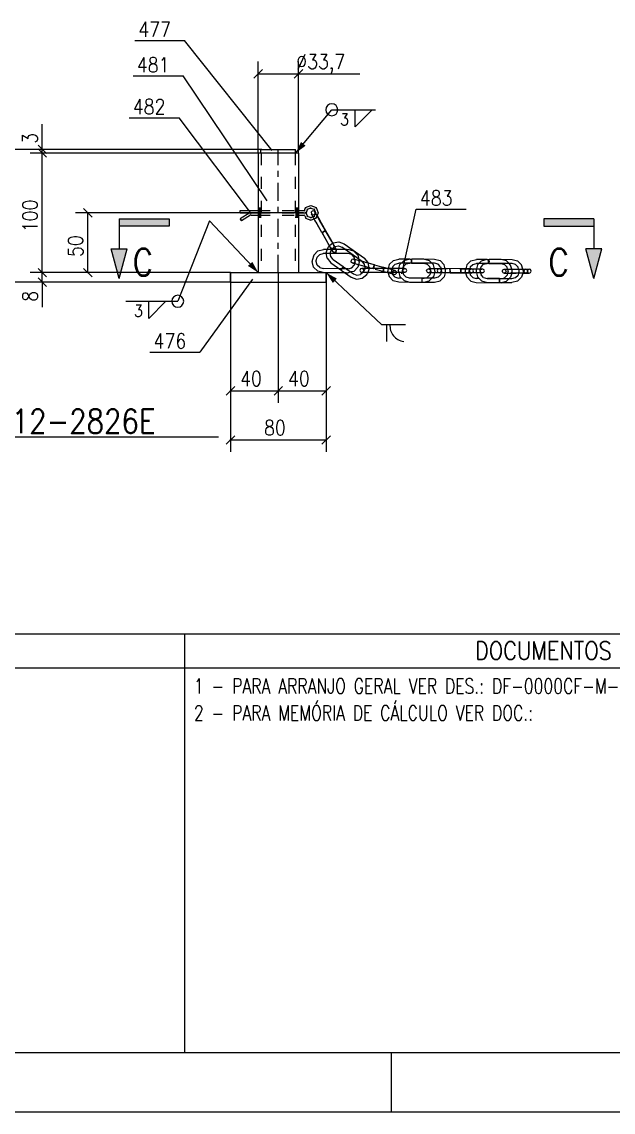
# Model space of a CAD drawing. Header units: millimetres. Extents: x 2 to 846, y 5 to 599.
# Drawn here: x 283.7 to 382.6, y 5 to 187.3 of the extents above; entities that cross this region are included whole.
import ezdxf

# ---------------------------------------------------------------- set-up
doc = ezdxf.new("R2010")
doc.units = ezdxf.units.MM
for name, pattern in [('XKITLINE00', [0]), ('XKITLINE02', [4, 2, -2]), ('XKITLINE03', [6, 3, -1, 1, -1])]:
    doc.linetypes.add(name, pattern=pattern)
for name, color, linetype, lineweight in [('Corte', 7, 'Continuous', 0), ('Cota', 4, 'Continuous', 0), ('Marca da peça', 2, 'Continuous', 0), ('Outro tipo de objeto', 7, 'Continuous', 0), ('Parafuso', 3, 'Continuous', 0), ('Peça', 2, 'Continuous', 0), ('Solda', 1, 'Continuous', 0), ('Texto', 7, 'Continuous', 0)]:
    doc.layers.add(name, color=color, linetype=linetype, lineweight=lineweight)
doc.styles.add('ROMANS', font='ROMANS__.TTF')
doc.styles.add('SIMPLEX', font='SIMPLEX_.TTF')

# ---------------------------------------------------------------- blocks, each defined once
blk = doc.blocks.new('*A30')
at = {"layer": 'Peça', "color": 4, "linetype": 'XKITLINE00', "lineweight": 0}
for p, q in [((323.71, 165.38), (323.71, 165.98)), ((323.71, 165.98), (323.86, 165.98)), ((323.86, 165.98), (329.51, 165.98)), ((326.61, 165.38), (326.61, 165.98)), ((329.51, 165.38), (329.51, 165.98))]:
    blk.add_line(p, q, dxfattribs=at)
at = {"layer": 'Peça', "color": 7, "linetype": 'XKITLINE02', "lineweight": 0}
for p, q in [((323.86, 165.98), (323.71, 165.98)), ((326.61, 165.38), (326.61, 165.98)), ((329.51, 165.38), (323.71, 165.38))]:
    blk.add_line(p, q, dxfattribs=at)
blk = doc.blocks.new('*A31')
at = {"layer": 'Peça', "color": 4, "linetype": 'XKITLINE00', "lineweight": 0}
for p, q in [((323.24, 165.38), (323.24, 155.78)), ((329.98, 165.38), (323.24, 165.38)), ((329.98, 165.38), (329.98, 155.78)), ((323.24, 154.98), (323.24, 145.38)), ((329.98, 154.98), (329.98, 145.38))]:
    blk.add_line(p, q, dxfattribs=at)
at = {"layer": 'Peça', "color": 7, "linetype": 'XKITLINE02', "lineweight": 0}
for p, q in [((323.76, 165.38), (323.76, 145.38)), ((329.46, 165.38), (329.46, 145.38)), ((323.24, 155.78), (323.24, 154.98)), ((329.98, 155.78), (329.98, 154.98)), ((323.24, 145.38), (329.98, 145.38))]:
    blk.add_line(p, q, dxfattribs=at)
at = {"layer": 'Peça', "color": 7, "linetype": 'XKITLINE03', "lineweight": 0}
blk.add_line((326.61, 145.38), (326.61, 165.38), dxfattribs=at)
blk = doc.blocks.new('*A32')
at = {"layer": 'Parafuso'}
for points in [[(323.24, 156.18), (323.76, 156.18), (323.76, 154.58), (323.24, 154.58)], [(329.46, 156.18), (329.98, 156.18), (329.98, 154.58), (329.46, 154.58)]]:
    blk.add_hatch(color=7, dxfattribs=at).paths.add_polyline_path(points, flags=17)
at = {"layer": 'Parafuso', "color": 7, "linetype": 'XKITLINE00', "lineweight": 0}
for p, q in [((330.85, 155.38), (322.37, 155.38)), ((323.76, 156.18), (323.24, 156.18)), ((329.98, 156.18), (329.46, 156.18)), ((323.76, 154.58), (323.24, 154.58)), ((329.98, 154.58), (329.46, 154.58))]:
    blk.add_line(p, q, dxfattribs=at)
blk = doc.blocks.new('*A33')
at = {"layer": 'Peça', "color": 4, "linetype": 'XKITLINE00', "lineweight": 0}
for p, q in [((318.61, 145.38), (318.61, 145.38)), ((318.61, 145.38), (334.61, 145.38)), ((318.61, 143.78), (318.61, 145.38)), ((334.61, 145.38), (334.61, 145.38)), ((334.61, 143.78), (334.61, 145.38)), ((318.61, 143.78), (318.61, 143.78)), ((318.61, 143.78), (334.61, 143.78)), ((334.61, 143.78), (334.61, 143.78))]:
    blk.add_line(p, q, dxfattribs=at)
at = {"layer": 'Peça', "color": 7, "linetype": 'XKITLINE02', "lineweight": 0}
for p, q in [((318.61, 145.38), (318.61, 143.78)), ((334.61, 145.38), (334.61, 145.38)), ((334.61, 145.38), (334.61, 143.78)), ((334.61, 143.78), (334.61, 143.78))]:
    blk.add_line(p, q, dxfattribs=at)
blk = doc.blocks.new('*A34')
at = {"layer": 'Peça', "color": 4, "linetype": 'XKITLINE00', "lineweight": 0}
for p, q in [((320.25, 155.78), (323.24, 155.78)), ((320.25, 155.48), (320.25, 155.78)), ((320.25, 155.38), (320.25, 155.48)), ((321.85, 155.38), (320.25, 154.38)), ((320.25, 155.38), (323.24, 155.38)), ((321.97, 154.98), (320.47, 154.05)), ((323.24, 155.38), (321.85, 155.38)), ((321.88, 155.28), (321.85, 155.38)), ((321.97, 154.98), (321.94, 155.08)), ((322.07, 154.98), (321.97, 154.98)), ((322.07, 154.98), (323.24, 154.98)), ((329.98, 155.78), (330.89, 155.78)), ((329.98, 155.38), (331.25, 155.38)), ((329.98, 154.98), (330.99, 154.98)), ((330.89, 155.78), (330.99, 155.78)), ((330.99, 155.78), (331.18, 156.26)), ((331.05, 155.68), (330.99, 155.78)), ((330.99, 154.98), (331.05, 155.08)), ((331.03, 154.89), (330.99, 154.98)), ((331.18, 156.26), (332.05, 156.62)), ((331.26, 156.18), (331.18, 156.26)), ((331.25, 155.38), (331.19, 155.48)), ((331.19, 155.28), (331.25, 155.38)), ((331.39, 155.72), (331.25, 155.38)), ((331.49, 154.82), (331.25, 155.38)), ((331.45, 155.86), (331.39, 155.72)), ((331.41, 156.03), (331.49, 155.95)), ((331.45, 155.86), (331.49, 155.95)), ((331.96, 156.15), (331.49, 155.95)), ((331.96, 156.15), (332.05, 156.18)), ((332.05, 156.62), (332.93, 156.26)), ((332.05, 156.51), (332.05, 156.62)), ((332.05, 156.18), (332.05, 156.29)), ((332.05, 156.18), (332.53, 155.99)), ((332.53, 155.99), (332.62, 155.95)), ((332.62, 155.95), (332.7, 156.03)), ((332.62, 155.95), (332.82, 155.48)), ((332.82, 155.48), (332.85, 155.38)), ((332.85, 155.38), (332.84, 155.36)), ((332.85, 156.18), (332.93, 156.26)), ((332.85, 155.38), (332.96, 155.38)), ((332.93, 156.26), (333.29, 155.38)), ((333.29, 155.38), (333.09, 154.92)), ((333.18, 155.38), (333.29, 155.38)), ((320.31, 154.3), (320.25, 154.38)), ((320.41, 154.13), (320.31, 154.3)), ((320.47, 154.05), (320.41, 154.13)), ((331.03, 154.89), (331.08, 154.76)), ((331.08, 154.76), (331.18, 154.51)), ((331.18, 154.51), (331.26, 154.59)), ((331.18, 154.51), (332.05, 154.15)), ((331.41, 154.74), (331.49, 154.82)), ((331.58, 154.78), (331.49, 154.82)), ((331.58, 154.78), (332.05, 154.58)), ((332.15, 154.62), (332.05, 154.58)), ((332.05, 154.48), (332.05, 154.58)), ((332.05, 154.15), (332.61, 154.38)), ((332.05, 154.26), (332.05, 154.15)), ((332.42, 154.73), (332.15, 154.62))]:
    blk.add_line(p, q, dxfattribs=at)
at = {"layer": 'Peça', "color": 7, "linetype": 'XKITLINE02', "lineweight": 0}
for p, q in [((320.25, 155.68), (320.25, 155.78)), ((321.85, 155.38), (321.88, 155.28)), ((321.97, 154.98), (321.94, 155.08)), ((323.24, 155.78), (329.98, 155.78)), ((323.24, 155.38), (329.98, 155.38)), ((323.24, 155.38), (329.98, 155.38)), ((323.24, 154.98), (329.98, 154.98)), ((330.99, 155.78), (331.05, 155.68)), ((330.99, 154.98), (331.05, 155.08)), ((331.18, 156.26), (331.26, 156.18)), ((331.19, 155.48), (331.25, 155.38)), ((331.25, 155.38), (331.19, 155.28)), ((331.49, 155.95), (331.41, 156.03)), ((332.05, 156.62), (332.05, 156.51)), ((332.05, 156.18), (332.05, 156.29)), ((332.62, 155.95), (332.7, 156.03)), ((332.84, 155.36), (332.66, 154.91)), ((332.93, 156.26), (332.85, 156.18)), ((332.85, 155.38), (332.96, 155.38)), ((333.29, 155.38), (333.18, 155.38)), ((320.25, 154.38), (320.31, 154.3)), ((320.31, 154.3), (320.41, 154.13)), ((320.41, 154.13), (320.47, 154.05)), ((331.18, 154.51), (331.26, 154.59)), ((331.49, 154.82), (331.41, 154.74)), ((332.05, 154.58), (332.05, 154.48)), ((332.05, 154.15), (332.05, 154.26)), ((332.51, 154.77), (332.42, 154.73)), ((332.51, 154.77), (332.53, 154.78)), ((332.53, 154.78), (332.62, 154.82)), ((332.68, 154.41), (332.61, 154.38)), ((332.66, 154.91), (332.62, 154.82)), ((332.62, 154.82), (332.7, 154.74)), ((332.7, 154.74), (332.62, 154.82)), ((332.68, 154.41), (332.93, 154.51)), ((332.93, 154.51), (332.85, 154.59)), ((332.85, 154.59), (332.93, 154.51)), ((332.93, 154.51), (333.09, 154.92))]:
    blk.add_line(p, q, dxfattribs=at)
blk = doc.blocks.new('*A35')
at = {"layer": 'Peça', "color": 4, "linetype": 'XKITLINE00', "lineweight": 0}
for p, q in [((332.27, 155.67), (332.11, 155.47)), ((332.11, 155.47), (332.15, 155.21)), ((332.25, 155.03), (332.15, 155.21)), ((332.52, 154.55), (332.25, 155.03)), ((332.53, 155.7), (332.27, 155.67)), ((332.74, 155.54), (332.53, 155.7)), ((332.84, 155.37), (332.74, 155.54)), ((333.11, 154.88), (332.84, 155.37)), ((332.9, 153.89), (332.52, 154.55)), ((333.91, 152.09), (332.9, 153.89)), ((333.11, 154.88), (333.49, 154.22)), ((333.49, 154.22), (334.5, 152.43)), ((334.42, 152.38), (333.91, 152.09)), ((333.91, 152.09), (333.93, 152.06)), ((333.93, 152.06), (334.02, 152.11)), ((334.95, 150.27), (333.93, 152.06)), ((334.02, 152.11), (334.52, 152.39)), ((334.5, 152.43), (334.42, 152.38)), ((334.5, 152.43), (334.52, 152.39)), ((335.54, 150.6), (334.52, 152.39)), ((334.62, 148.72), (334.95, 149.63)), ((335.32, 149.61), (334.95, 150.27)), ((334.95, 149.63), (335.05, 149.76)), ((335.05, 149.76), (335.17, 149.87)), ((335.6, 149.12), (335.32, 149.61)), ((335.91, 149.94), (335.54, 150.6)), ((335.79, 150.37), (335.71, 150.31)), ((335.79, 150.37), (336.74, 150.54)), ((336.19, 149.46), (335.91, 149.94)), ((336.07, 149.76), (336.03, 149.73)), ((336.07, 149.76), (336.67, 149.86)), ((336.67, 149.86), (337.25, 149.65)), ((336.74, 150.54), (337.64, 150.21)), ((340.64, 147.25), (337.25, 149.65)), ((337.64, 150.21), (341.04, 147.81)), ((332.53, 148.33), (332.28, 147.4)), ((332.53, 148.33), (333.22, 149.01)), ((332.96, 147.4), (333.12, 147.99)), ((333.12, 147.99), (333.55, 148.42)), ((333.22, 149.01), (334.15, 149.26)), ((333.55, 148.42), (334.14, 148.58)), ((334.65, 148.57), (334.14, 148.58)), ((334.82, 149.25), (334.15, 149.26)), ((334.78, 147.78), (334.62, 148.72)), ((334.78, 147.78), (335.4, 147.04)), ((335.3, 148.66), (335.51, 149.24)), ((335.4, 148.06), (335.3, 148.66)), ((336.2, 148.57), (335.31, 148.57)), ((335.79, 147.59), (335.4, 148.06)), ((335.51, 149.24), (335.52, 149.25)), ((335.52, 149.25), (335.52, 149.25)), ((335.6, 149.12), (335.7, 148.95)), ((335.7, 148.95), (335.9, 148.79)), ((335.9, 148.79), (336.16, 148.82)), ((336.16, 148.82), (336.32, 149.02)), ((336.29, 149.28), (336.19, 149.46)), ((336.2, 148.57), (336.21, 148.88)), ((336.24, 148.57), (336.25, 148.67)), ((338.3, 148.56), (336.24, 148.57)), ((336.25, 148.93), (336.25, 148.67)), ((336.32, 149.02), (336.29, 149.28)), ((337.83, 149.24), (336.29, 149.25)), ((338.89, 148.4), (338.3, 148.56)), ((339.32, 147.96), (338.89, 148.4)), ((339.43, 147.56), (339.32, 147.96)), ((341.65, 147.07), (341.04, 147.81)), ((332.28, 147.4), (332.28, 147.24)), ((332.52, 146.31), (332.28, 147.24)), ((333.2, 145.63), (332.52, 146.31)), ((332.96, 147.24), (332.96, 147.4)), ((333.12, 146.65), (332.96, 147.24)), ((333.55, 146.22), (333.12, 146.65)), ((333.55, 146.22), (334.13, 146.06)), ((336.8, 146.04), (334.13, 146.06)), ((335.4, 147.04), (337.08, 145.85)), ((335.79, 147.59), (337.47, 146.4)), ((337.42, 146.32), (337.08, 145.85)), ((337.12, 145.82), (337.17, 145.91)), ((337.17, 145.91), (337.51, 146.38)), ((337.27, 146.04), (337.22, 146.04)), ((337.47, 146.4), (337.42, 146.32)), ((337.51, 146.38), (339.19, 145.19)), ((338.29, 146.04), (337.99, 146.04)), ((338.29, 146.04), (338.89, 146.19)), ((338.93, 147.59), (338.77, 147.38)), ((338.8, 147.13), (338.77, 147.38)), ((339.01, 146.97), (338.8, 147.13)), ((338.89, 146.19), (339.32, 146.62)), ((339.19, 147.62), (338.93, 147.59)), ((341.1, 146.4), (339.01, 146.97)), ((340.67, 147.22), (339.19, 147.62)), ((339.22, 145.6), (339.91, 146.28)), ((339.38, 146.87), (339.32, 146.62)), ((340.02, 146.69), (339.91, 146.28)), ((340.09, 147.64), (340.16, 147.37)), ((340.16, 147.36), (340.16, 147.37)), ((340.33, 146), (340.23, 145.76)), ((340.57, 146.1), (340.33, 146)), ((344.15, 146.08), (340.57, 146.1)), ((341.03, 146.78), (340.64, 147.25)), ((341.14, 146.18), (341.03, 146.78)), ((341.14, 146.18), (341.11, 146.1)), ((341.82, 146.12), (341.65, 147.07)), ((342.64, 146.68), (341.67, 146.95)), ((342.22, 146.09), (341.8, 146.21)), ((341.82, 146.12), (341.81, 146.09)), ((342.62, 146.59), (342.48, 146.09)), ((342.53, 146.11), (342.52, 146.09)), ((342.68, 146.67), (342.53, 146.11)), ((342.64, 146.68), (342.62, 146.59)), ((342.68, 146.67), (342.64, 146.68)), ((342.68, 146.67), (344.67, 146.13)), ((347.77, 146.07), (344.15, 146.08)), ((344.15, 146.08), (344.15, 145.98)), ((344.15, 145.98), (344.15, 145.4)), ((344.19, 145.5), (344.19, 146.08)), ((344.85, 146.08), (344.67, 146.13)), ((345.16, 146.73), (344.99, 146.08)), ((345.16, 146.73), (345.85, 147.41)), ((345.75, 146.39), (345.67, 146.08)), ((345.75, 146.39), (346.18, 146.82)), ((345.85, 147.41), (346.78, 147.65)), ((346.18, 146.82), (346.78, 146.97)), ((348.51, 147.65), (346.78, 147.65)), ((347.19, 146.97), (346.78, 146.97)), ((346.78, 146.07), (346.96, 146.74)), ((346.96, 146.74), (347.65, 147.42)), ((347.55, 146.4), (347.46, 146.07)), ((347.55, 146.4), (347.98, 146.83)), ((347.65, 147.42), (348.58, 147.67)), ((348.01, 145.97), (347.77, 146.07)), ((347.98, 146.83), (348.58, 146.99)), ((348.11, 145.73), (348.01, 145.97)), ((348.84, 146.97), (348.5, 146.97)), ((348.58, 147.67), (352.74, 147.65)), ((352.74, 146.97), (348.58, 146.99)), ((348.84, 146.97), (348.84, 146.99)), ((348.88, 146.97), (348.88, 146.99)), ((348.88, 146.97), (350.94, 146.96)), ((350.94, 146.96), (351.52, 146.8)), ((351.39, 145.7), (351.49, 145.94)), ((351.49, 145.94), (351.73, 146.03)), ((351.95, 146.36), (351.52, 146.8)), ((353.48, 146.03), (351.73, 146.03)), ((352.04, 146.03), (351.95, 146.36)), ((352.54, 146.7), (352.28, 146.97)), ((352.72, 146.03), (352.54, 146.7)), ((352.74, 147.65), (353.67, 147.4)), ((353.32, 146.81), (352.74, 146.97)), ((353.29, 145.95), (353.19, 145.71)), ((353.53, 146.05), (353.29, 145.95)), ((353.75, 146.38), (353.32, 146.81)), ((357.11, 146.03), (353.53, 146.05)), ((354.34, 146.71), (353.67, 147.4)), ((353.75, 146.38), (353.84, 146.04)), ((354.52, 146.04), (354.34, 146.71)), ((357.11, 146.03), (360.73, 146.02)), ((357.11, 146.03), (357.11, 145.93)), ((357.11, 145.93), (357.11, 145.35)), ((357.15, 145.45), (357.15, 146.03)), ((358.12, 146.68), (357.95, 146.03)), ((358.12, 146.68), (358.8, 147.36)), ((358.71, 146.34), (358.62, 146.03)), ((358.71, 146.34), (359.14, 146.77)), ((358.8, 147.36), (359.73, 147.6)), ((359.14, 146.77), (359.73, 146.92)), ((361.46, 147.59), (359.73, 147.6)), ((360.15, 146.92), (359.73, 146.92)), ((359.92, 146.69), (359.74, 146.02)), ((359.92, 146.69), (360.61, 147.37)), ((360.42, 146.02), (360.51, 146.35)), ((360.51, 146.35), (360.94, 146.78)), ((360.61, 147.37), (361.54, 147.61)), ((360.73, 146.02), (360.97, 145.92)), ((360.94, 146.78), (361.54, 146.93)), ((361.07, 145.68), (360.97, 145.92)), ((361.78, 146.91), (361.46, 146.91)), ((361.54, 147.61), (365.7, 147.6)), ((365.7, 146.92), (361.54, 146.93)), ((361.78, 146.91), (361.77, 146.93)), ((361.78, 146.91), (361.78, 146.93)), ((361.82, 146.91), (361.81, 146.93)), ((361.82, 146.91), (363.86, 146.9)), ((363.86, 146.9), (364.45, 146.74)), ((364.06, 145.63), (364.16, 145.87)), ((364.16, 145.87), (364.39, 145.97)), ((364.39, 145.97), (365.46, 145.99)), ((364.88, 146.31), (364.45, 146.74)), ((364.96, 145.98), (364.88, 146.31)), ((365.46, 146.65), (365.2, 146.92)), ((365.64, 145.99), (365.46, 146.65)), ((365.46, 145.99), (365.86, 145.99)), ((365.7, 147.6), (366.63, 147.34)), ((366.28, 146.76), (365.7, 146.92)), ((365.86, 145.99), (366.54, 145.99)), ((366.71, 146.32), (366.28, 146.76)), ((366.54, 145.99), (367.33, 145.99)), ((367.3, 146.66), (366.63, 147.34)), ((366.8, 145.99), (366.71, 146.32)), ((367.48, 145.99), (367.3, 146.66)), ((367.33, 145.99), (367.48, 145.99)), ((367.48, 145.99), (368.16, 145.99)), ((368.16, 145.99), (368.55, 145.99)), ((368.79, 145.89), (368.55, 145.99)), ((368.88, 145.65), (368.79, 145.89)), ((334.11, 145.38), (333.2, 145.63)), ((337.77, 145.36), (334.61, 145.37)), ((337.12, 145.82), (338.8, 144.64)), ((339.22, 145.6), (338.77, 145.49)), ((338.8, 144.64), (339.7, 144.3)), ((339.19, 145.19), (339.76, 144.98)), ((339.7, 144.3), (340.65, 144.47)), ((339.76, 144.98), (340.37, 145.08)), ((340.23, 145.76), (340.33, 145.52)), ((340.33, 145.52), (340.57, 145.42)), ((340.77, 145.42), (340.37, 145.08)), ((344.19, 145.4), (340.57, 145.42)), ((340.65, 144.47), (341.39, 145.08)), ((341.39, 145.08), (341.48, 145.21)), ((341.56, 145.41), (341.48, 145.21)), ((344.19, 145.4), (344.19, 145.5)), ((347.77, 145.39), (344.19, 145.4)), ((345.96, 145.08), (344.76, 145.4)), ((344.99, 145.34), (345.16, 144.71)), ((345.83, 144.03), (345.16, 144.71)), ((345.75, 145.05), (345.72, 145.14)), ((346.18, 144.61), (345.75, 145.05)), ((345.96, 145.08), (346.22, 145.11)), ((346.18, 144.61), (346.76, 144.45)), ((346.22, 145.11), (346.37, 145.31)), ((346.37, 145.31), (346.36, 145.4)), ((347.22, 144.45), (346.76, 144.45)), ((346.78, 145.39), (346.96, 144.72)), ((347.63, 144.04), (346.96, 144.72)), ((347.46, 145.39), (347.55, 145.06)), ((347.98, 144.63), (347.55, 145.06)), ((347.63, 144.04), (348.56, 143.79)), ((348.01, 145.49), (347.77, 145.39)), ((348.56, 144.47), (347.98, 144.63)), ((348.01, 145.49), (348.11, 145.73)), ((350.62, 144.46), (348.56, 144.47)), ((350.62, 144.46), (350.62, 144.36)), ((350.66, 144.44), (350.62, 144.44)), ((350.62, 144.36), (350.62, 143.78)), ((352.72, 144.45), (350.66, 144.46)), ((350.66, 143.88), (350.66, 144.46)), ((351, 144.46), (351.52, 144.59)), ((351.39, 145.7), (351.49, 145.45)), ((351.49, 145.45), (351.73, 145.35)), ((351.52, 144.59), (351.95, 145.02)), ((353.83, 145.35), (351.73, 145.35)), ((352.04, 145.35), (351.95, 145.02)), ((352.54, 144.68), (352.31, 144.45)), ((352.72, 145.35), (352.54, 144.68)), ((353.32, 144.61), (352.72, 144.45)), ((353.19, 145.71), (353.29, 145.47)), ((353.29, 145.47), (353.53, 145.37)), ((353.32, 144.61), (353.75, 145.04)), ((357.15, 145.35), (353.53, 145.37)), ((353.65, 144.01), (354.34, 144.69)), ((353.84, 145.36), (353.75, 145.04)), ((354.52, 145.36), (354.34, 144.69)), ((355.35, 145.34), (354.51, 145.34)), ((355.31, 145.36), (355.31, 145.34)), ((355.35, 145.34), (355.35, 145.36)), ((355.35, 145.34), (358.93, 145.32)), ((357.15, 145.35), (357.15, 145.45)), ((360.73, 145.34), (357.15, 145.35)), ((357.94, 145.33), (358.12, 144.66)), ((358.79, 143.97), (358.12, 144.66)), ((358.62, 145.33), (358.7, 145)), ((359.13, 144.56), (358.7, 145)), ((358.93, 145.32), (358.98, 145.34)), ((359.13, 144.56), (359.72, 144.4)), ((360.18, 144.4), (359.72, 144.4)), ((359.74, 145.34), (359.92, 144.67)), ((360.59, 143.99), (359.92, 144.67)), ((360.42, 145.34), (360.51, 145.01)), ((360.94, 144.57), (360.51, 145.01)), ((360.73, 145.34), (360.97, 145.44)), ((360.94, 144.57), (361.52, 144.41)), ((360.97, 145.44), (361.07, 145.68)), ((361.52, 144.41), (363.58, 144.41)), ((363.58, 144.41), (363.58, 144.31)), ((363.62, 144.39), (363.58, 144.39)), ((363.58, 144.31), (363.58, 143.73)), ((363.62, 144.41), (365.68, 144.4)), ((363.62, 143.82), (363.62, 144.41)), ((363.93, 144.4), (364.44, 144.54)), ((364.16, 145.39), (364.39, 145.29)), ((364.39, 145.29), (365.46, 145.31)), ((364.39, 145.29), (364.78, 145.29)), ((364.44, 144.54), (364.87, 144.97)), ((364.78, 145.29), (364.96, 145.28)), ((364.96, 145.3), (364.87, 144.97)), ((365.46, 144.63), (365.23, 144.4)), ((365.86, 145.31), (365.46, 145.31)), ((365.64, 145.31), (365.46, 144.63)), ((365.63, 145.28), (366.4, 145.29)), ((365.68, 144.4), (366.28, 144.55)), ((366.54, 145.31), (365.86, 145.31)), ((366.28, 144.55), (366.71, 144.98)), ((366.79, 145.29), (366.4, 145.29)), ((367.33, 145.31), (366.54, 145.31)), ((367.3, 144.64), (366.61, 143.96)), ((366.8, 145.31), (366.71, 144.98)), ((367.48, 145.31), (367.3, 144.64)), ((367.48, 145.31), (367.33, 145.31)), ((367.48, 145.29), (367.47, 145.29)), ((368.16, 145.31), (367.48, 145.31)), ((367.48, 145.29), (368.01, 145.3)), ((368.01, 145.3), (367.98, 145.31)), ((368.02, 145.3), (367.99, 145.31)), ((368.01, 145.3), (368.02, 145.3)), ((368.02, 145.3), (368.56, 145.31)), ((368.16, 145.31), (368.56, 145.31)), ((368.56, 145.31), (368.79, 145.41)), ((346.76, 143.77), (345.83, 144.03)), ((350.92, 143.76), (346.76, 143.77)), ((348.56, 143.79), (350.62, 143.78)), ((350.66, 143.78), (350.66, 143.88)), ((350.66, 143.78), (352.72, 143.77)), ((350.92, 143.76), (350.99, 143.78)), ((352.72, 143.77), (353.65, 144.01)), ((358.79, 143.97), (359.71, 143.72)), ((359.71, 143.72), (363.85, 143.7)), ((360.59, 143.99), (361.52, 143.73)), ((361.52, 143.73), (363.58, 143.73)), ((363.62, 143.73), (363.62, 143.82)), ((363.62, 143.73), (365.68, 143.72)), ((363.85, 143.7), (363.92, 143.72)), ((366.61, 143.96), (365.68, 143.72))]:
    blk.add_line(p, q, dxfattribs=at)
at = {"layer": 'Peça', "color": 7, "linetype": 'XKITLINE02', "lineweight": 0}
for p, q in [((332.35, 155.05), (332.15, 155.21)), ((332.15, 155.21), (332.25, 155.03)), ((332.52, 154.55), (332.25, 155.03)), ((332.35, 155.05), (332.61, 155.08)), ((332.61, 155.08), (332.77, 155.29)), ((332.84, 155.37), (332.74, 155.54)), ((332.75, 155.43), (332.74, 155.54)), ((332.77, 155.29), (332.75, 155.43)), ((333.11, 154.88), (332.84, 155.37)), ((332.9, 153.89), (332.52, 154.55)), ((333.91, 152.09), (332.9, 153.89)), ((333.49, 154.22), (333.11, 154.88)), ((334.5, 152.43), (333.49, 154.22)), ((334.02, 152.11), (333.93, 152.06)), ((333.93, 152.06), (334.95, 150.27)), ((334.52, 152.39), (335.54, 150.6)), ((335.32, 149.61), (334.95, 150.27)), ((335.71, 150.31), (335.17, 149.87)), ((335.32, 149.61), (335.6, 149.12)), ((335.54, 150.6), (336.19, 149.46)), ((336.03, 149.73), (335.6, 149.37)), ((334.74, 148.57), (334.65, 148.57)), ((335.31, 148.57), (334.74, 148.57)), ((335.52, 149.25), (334.82, 149.25)), ((335.52, 149.25), (335.6, 149.37)), ((336.21, 149.25), (335.52, 149.25)), ((335.7, 148.95), (335.6, 149.12)), ((335.66, 149.2), (335.82, 149.41)), ((335.68, 149.06), (335.66, 149.2)), ((335.7, 148.95), (335.68, 149.06)), ((335.82, 149.41), (336.08, 149.44)), ((336.08, 149.44), (336.29, 149.28)), ((336.29, 149.28), (336.19, 149.46)), ((336.21, 148.67), (336.2, 148.57)), ((336.21, 149.25), (336.21, 148.88)), ((336.21, 148.91), (336.21, 148.88)), ((336.25, 149.15), (336.24, 148.57)), ((336.25, 149.25), (336.29, 149.25)), ((336.25, 149.25), (336.25, 148.93)), ((338, 149.24), (337.83, 149.24)), ((338, 149.24), (338.31, 149.24)), ((339.24, 148.99), (338.31, 149.24)), ((339.24, 148.99), (339.91, 148.3)), ((339.91, 148.3), (340.09, 147.64)), ((337.22, 146.04), (336.8, 146.04)), ((337.47, 146.4), (337.14, 145.93)), ((337.99, 146.04), (337.27, 146.04)), ((339.27, 147), (339.01, 146.97)), ((339.19, 147.62), (339.28, 147.55)), ((340.02, 146.69), (339.21, 146.91)), ((339.43, 147.21), (339.27, 147)), ((339.28, 147.55), (339.39, 147.46)), ((339.48, 147.21), (339.38, 146.87)), ((340.11, 147.37), (339.39, 147.57)), ((339.39, 147.46), (339.43, 147.21)), ((339.46, 147.45), (339.43, 147.56)), ((339.48, 147.37), (339.46, 147.45)), ((339.48, 147.21), (339.48, 147.37)), ((340.16, 147.21), (340.02, 146.69)), ((345.76, 145.13), (340.02, 146.69)), ((342.64, 146.68), (340.11, 147.37)), ((340.16, 147.26), (340.16, 147.36)), ((340.16, 147.21), (340.16, 147.26)), ((340.81, 146), (340.57, 146.1)), ((341.67, 146.95), (340.67, 147.22)), ((340.91, 145.76), (340.81, 146)), ((341.11, 146.1), (340.93, 145.61)), ((341.8, 146.21), (341.1, 146.4)), ((341.81, 146.09), (341.56, 145.41)), ((342.46, 146.03), (342.22, 146.09)), ((342.46, 146.03), (342.49, 146.12)), ((342.48, 146.09), (342.46, 146.03)), ((342.49, 146.12), (342.62, 146.59)), ((342.52, 146.09), (342.5, 146.02)), ((344.76, 145.4), (342.5, 146.02)), ((342.59, 146.34), (342.53, 146.11)), ((342.59, 146.34), (342.66, 146.58)), ((342.62, 146.59), (342.64, 146.68)), ((345.94, 145.79), (342.68, 146.67)), ((344.15, 145.98), (344.15, 145.74)), ((344.19, 145.98), (344.19, 145.5)), ((346.14, 145.73), (344.85, 146.08)), ((344.99, 146.08), (344.91, 145.8)), ((345.67, 146.08), (345.59, 145.8)), ((346.71, 145.81), (346.75, 145.97)), ((346.75, 145.97), (346.78, 146.07)), ((347.33, 146.97), (347.19, 146.97)), ((348.5, 146.97), (347.33, 146.97)), ((347.46, 146.07), (347.39, 145.81)), ((347.43, 145.73), (347.53, 145.97)), ((347.53, 145.97), (347.77, 146.07)), ((348.58, 147.65), (348.51, 147.65)), ((348.58, 147.65), (348.84, 147.65)), ((348.84, 147.65), (348.84, 146.99)), ((348.84, 146.99), (348.84, 147.07)), ((350.94, 147.64), (348.88, 147.65)), ((348.88, 147.08), (348.88, 147.65)), ((348.88, 147.55), (348.88, 146.97)), ((348.88, 147.07), (348.88, 147.08)), ((348.88, 146.99), (348.88, 147.07)), ((351.87, 147.38), (350.94, 147.64)), ((351.73, 146.03), (351.84, 145.99)), ((351.84, 145.99), (351.97, 145.93)), ((352.28, 146.97), (351.87, 147.38)), ((351.97, 145.93), (352.07, 145.69)), ((352.07, 145.93), (352.04, 146.03)), ((352.11, 145.77), (352.07, 145.93)), ((352.75, 145.93), (352.72, 146.03)), ((352.79, 145.77), (352.75, 145.93)), ((358.93, 146), (353.48, 146.03)), ((353.53, 146.05), (353.64, 146)), ((353.64, 146), (353.77, 145.95)), ((353.77, 145.95), (353.87, 145.7)), ((353.84, 146.04), (353.91, 145.78)), ((354.29, 146.04), (354.29, 146.04)), ((354.55, 145.94), (354.52, 146.04)), ((354.59, 145.78), (354.55, 145.94)), ((355.31, 145.92), (355.31, 146.02)), ((355.31, 146.02), (355.31, 145.92)), ((355.31, 145.92), (355.31, 145.44)), ((355.31, 145.92), (355.31, 145.36)), ((355.35, 145.44), (355.35, 146.02)), ((355.35, 145.68), (355.35, 145.92)), ((357.11, 145.93), (357.11, 145.69)), ((357.15, 145.93), (357.15, 145.45)), ((357.95, 146.03), (357.87, 145.75)), ((358.62, 146.03), (358.55, 145.75)), ((358.59, 145.67), (358.69, 145.91)), ((358.69, 145.91), (358.93, 146)), ((359.17, 145.9), (358.93, 146)), ((359.21, 145.81), (359.17, 145.9)), ((359.74, 146.02), (359.67, 145.76)), ((361.46, 146.91), (360.15, 146.92)), ((360.35, 145.76), (360.39, 145.92)), ((360.39, 145.92), (360.42, 146.02)), ((360.39, 145.68), (360.49, 145.92)), ((360.49, 145.92), (360.62, 145.97)), ((360.62, 145.97), (360.73, 146.02)), ((361.54, 147.59), (361.46, 147.59)), ((361.54, 147.59), (361.78, 147.59)), ((361.74, 147.27), (361.75, 147.49)), ((361.74, 147.25), (361.74, 147.27)), ((361.75, 147.03), (361.74, 147.25)), ((361.75, 147.49), (361.76, 147.51)), ((361.75, 147.01), (361.75, 147.03)), ((361.77, 146.93), (361.75, 147.01)), ((361.76, 147.51), (361.78, 147.59)), ((361.8, 147.51), (361.78, 147.59)), ((361.78, 147.27), (361.79, 147.49)), ((361.78, 147.25), (361.78, 147.27)), ((361.79, 147.03), (361.78, 147.25)), ((361.78, 146.93), (361.8, 147.01)), ((361.79, 147.49), (361.8, 147.51)), ((361.79, 147.01), (361.79, 147.03)), ((361.81, 146.93), (361.79, 147.01)), ((361.8, 147.51), (361.82, 147.59)), ((361.8, 147.49), (361.8, 147.51)), ((361.81, 147.25), (361.8, 147.49)), ((361.8, 147.01), (361.81, 147.25)), ((363.87, 147.58), (361.82, 147.59)), ((361.82, 147.59), (361.84, 147.49)), ((361.84, 147.01), (361.82, 146.91)), ((361.84, 147.49), (361.85, 147.25)), ((361.85, 147.25), (361.84, 147.01)), ((364.79, 147.33), (363.87, 147.58)), ((364.39, 145.97), (364.78, 145.97)), ((364.39, 145.97), (364.62, 145.87)), ((364.71, 145.64), (364.62, 145.87)), ((364.78, 145.97), (365.46, 145.96)), ((365.2, 146.92), (364.79, 147.33)), ((364.99, 145.88), (364.96, 145.98)), ((365.03, 145.72), (364.99, 145.88)), ((365.46, 145.96), (365.62, 145.96)), ((365.62, 145.96), (365.81, 145.96)), ((365.67, 145.85), (365.64, 145.99)), ((365.81, 145.96), (366.4, 145.97)), ((366.4, 145.97), (367.09, 145.97)), ((366.83, 145.89), (366.8, 145.99)), ((366.87, 145.73), (366.83, 145.89)), ((367.09, 145.97), (367.48, 145.97)), ((367.55, 145.73), (367.48, 145.99)), ((367.48, 145.97), (367.49, 145.97)), ((367.49, 145.97), (368.01, 145.98)), ((367.78, 145.88), (367.68, 145.64)), ((367.69, 145.64), (367.79, 145.88)), ((368.01, 145.98), (367.78, 145.88)), ((367.79, 145.88), (368.02, 145.98)), ((368.24, 145.88), (368.01, 145.98)), ((368.02, 145.98), (368.55, 145.99)), ((368.02, 145.98), (368.25, 145.88)), ((368.32, 145.89), (368.23, 145.65)), ((368.34, 145.64), (368.24, 145.88)), ((368.25, 145.88), (368.35, 145.64)), ((368.32, 145.89), (368.34, 145.89)), ((368.34, 145.89), (368.55, 145.99)), ((334.13, 145.38), (334.11, 145.38)), ((334.61, 145.37), (334.13, 145.38)), ((337.95, 145.36), (337.77, 145.36)), ((337.95, 145.36), (338.29, 145.36)), ((338.77, 145.49), (338.29, 145.36)), ((340.81, 145.52), (340.57, 145.42)), ((340.83, 145.47), (340.77, 145.42)), ((340.91, 145.76), (340.81, 145.52)), ((340.83, 145.47), (340.93, 145.61)), ((341.33, 145.42), (341.33, 145.42)), ((344.15, 145.5), (344.15, 145.74)), ((344.19, 145.5), (344.19, 145.4)), ((344.91, 145.8), (344.91, 145.64)), ((344.95, 145.5), (344.91, 145.64)), ((344.95, 145.5), (344.99, 145.34)), ((345.59, 145.78), (345.59, 145.8)), ((345.59, 145.64), (345.59, 145.78)), ((345.72, 145.14), (345.59, 145.64)), ((345.72, 145.49), (345.88, 145.7)), ((345.75, 145.23), (345.72, 145.49)), ((345.75, 145.23), (345.86, 145.15)), ((345.86, 145.15), (345.96, 145.08)), ((345.88, 145.7), (346.14, 145.73)), ((346.14, 145.73), (346.25, 145.64)), ((346.25, 145.64), (346.34, 145.57)), ((346.35, 145.49), (346.34, 145.57)), ((346.36, 145.4), (346.35, 145.49)), ((346.71, 145.65), (346.71, 145.81)), ((346.71, 145.65), (346.78, 145.39)), ((350.62, 144.44), (347.22, 144.45)), ((347.39, 145.73), (347.39, 145.81)), ((347.39, 145.65), (347.39, 145.73)), ((347.39, 145.65), (347.46, 145.39)), ((347.53, 145.49), (347.43, 145.73)), ((347.77, 145.39), (347.53, 145.49)), ((350.62, 144.46), (350.62, 143.88)), ((350.66, 144.44), (350.92, 144.44)), ((350.92, 144.44), (351, 144.46)), ((351.73, 145.35), (351.84, 145.4)), ((351.84, 145.4), (351.97, 145.45)), ((351.85, 144), (351.96, 144.11)), ((352.31, 144.45), (351.96, 144.11)), ((352.07, 145.69), (351.97, 145.45)), ((352.11, 145.61), (352.04, 145.35)), ((352.11, 145.61), (352.11, 145.77)), ((352.79, 145.61), (352.72, 145.35)), ((352.79, 145.69), (352.79, 145.77)), ((352.79, 145.61), (352.79, 145.69)), ((353.53, 145.37), (353.64, 145.41)), ((353.64, 145.41), (353.77, 145.46)), ((353.77, 145.46), (353.87, 145.7)), ((354.51, 145.34), (353.83, 145.35)), ((353.91, 145.62), (353.84, 145.36)), ((353.91, 145.62), (353.91, 145.78)), ((354.29, 145.36), (354.29, 145.36)), ((354.55, 145.46), (354.52, 145.36)), ((354.55, 145.46), (354.59, 145.62)), ((354.59, 145.7), (354.59, 145.78)), ((354.59, 145.62), (354.59, 145.7)), ((355.35, 145.68), (355.35, 145.36)), ((355.35, 145.36), (355.35, 145.44)), ((357.11, 145.45), (357.11, 145.69)), ((357.15, 145.45), (357.15, 145.35)), ((357.87, 145.75), (357.87, 145.59)), ((357.91, 145.45), (357.87, 145.59)), ((357.91, 145.45), (357.94, 145.33)), ((358.55, 145.59), (358.55, 145.75)), ((358.59, 145.43), (358.55, 145.59)), ((358.69, 145.43), (358.59, 145.67)), ((358.59, 145.43), (358.62, 145.33)), ((358.93, 145.32), (358.69, 145.43)), ((358.98, 145.34), (359.17, 145.42)), ((359.17, 145.42), (359.21, 145.52)), ((359.27, 145.66), (359.21, 145.81)), ((359.21, 145.52), (359.27, 145.66)), ((359.67, 145.76), (359.67, 145.6)), ((359.67, 145.6), (359.74, 145.34)), ((363.58, 144.39), (360.18, 144.4)), ((360.35, 145.6), (360.35, 145.76)), ((360.35, 145.6), (360.42, 145.34)), ((360.49, 145.44), (360.39, 145.68)), ((360.49, 145.44), (360.62, 145.38)), ((360.62, 145.38), (360.73, 145.34)), ((363.58, 144.41), (363.58, 143.82)), ((363.62, 144.39), (363.85, 144.38)), ((363.85, 144.38), (363.93, 144.4)), ((364.06, 145.63), (364.06, 145.63)), ((364.06, 145.63), (364.16, 145.39)), ((364.62, 145.39), (364.39, 145.29)), ((364.72, 145.63), (364.62, 145.39)), ((364.72, 145.63), (364.71, 145.64)), ((364.72, 145.63), (364.72, 145.63)), ((364.78, 143.95), (364.89, 144.06)), ((365.23, 144.4), (364.89, 144.06)), ((365.03, 145.56), (364.96, 145.3)), ((364.96, 145.28), (365.46, 145.28)), ((365.03, 145.65), (365.03, 145.72)), ((365.03, 145.56), (365.03, 145.65)), ((365.46, 145.28), (365.62, 145.28)), ((365.62, 145.28), (365.63, 145.28)), ((365.67, 145.41), (365.64, 145.31)), ((365.71, 145.72), (365.67, 145.85)), ((365.67, 145.41), (365.71, 145.56)), ((365.71, 145.56), (365.71, 145.72)), ((367.09, 145.29), (366.79, 145.29)), ((366.83, 145.41), (366.8, 145.31)), ((366.83, 145.41), (366.87, 145.57)), ((366.87, 145.65), (366.87, 145.73)), ((366.87, 145.57), (366.87, 145.65)), ((367.47, 145.29), (367.09, 145.29)), ((367.55, 145.57), (367.48, 145.31)), ((367.55, 145.73), (367.55, 145.57)), ((367.68, 145.64), (367.78, 145.4)), ((367.79, 145.4), (367.69, 145.64)), ((367.98, 145.31), (367.78, 145.4)), ((367.99, 145.31), (367.79, 145.4)), ((368.02, 145.3), (368.24, 145.4)), ((368.25, 145.4), (368.02, 145.3)), ((368.23, 145.65), (368.23, 145.65)), ((368.23, 145.65), (368.32, 145.41)), ((368.24, 145.4), (368.25, 145.41)), ((368.25, 145.41), (368.34, 145.64)), ((368.35, 145.64), (368.25, 145.4)), ((368.32, 145.41), (368.56, 145.31)), ((368.79, 145.41), (368.88, 145.65)), ((368.88, 145.65), (368.88, 145.65)), ((350.99, 143.78), (351.85, 144)), ((363.92, 143.72), (364.78, 143.95))]:
    blk.add_line(p, q, dxfattribs=at)
blk = doc.blocks.new('*A151')
at = {"layer": 'Cota', "color": 7, "linetype": 'XKITLINE00', "lineweight": 0}
for p, q in [((326.61, 145.38), (326.61, 123.62)), ((318.61, 143.78), (318.61, 123.62)), ((319.32, 126.33), (317.91, 124.91)), ((327.32, 126.33), (325.91, 124.91)), ((318.61, 125.62), (326.61, 125.62))]:
    blk.add_line(p, q, dxfattribs=at)
at = {"layer": 'Cota', "color": 3}
for p in [(318.61, 125.62), (326.61, 125.62)]:
    blk.add_point(p, dxfattribs=at)
at = {"layer": 'Cota', "color": 3, "style": 'ROMANS', "width": 0.85}
blk.add_text('40', height=2.5, dxfattribs=at).set_placement((320.23, 126.42))
blk = doc.blocks.new('*A152')
at = {"layer": 'Cota', "color": 7, "linetype": 'XKITLINE00', "lineweight": 0}
for p, q in [((326.61, 145.38), (326.61, 123.62)), ((334.61, 143.78), (334.61, 123.62)), ((327.32, 126.33), (325.91, 124.91)), ((335.32, 126.33), (333.91, 124.91)), ((326.61, 125.62), (334.61, 125.62))]:
    blk.add_line(p, q, dxfattribs=at)
at = {"layer": 'Cota', "color": 3}
for p in [(326.61, 125.62), (334.61, 125.62)]:
    blk.add_point(p, dxfattribs=at)
at = {"layer": 'Cota', "color": 3, "style": 'ROMANS', "width": 0.85}
blk.add_text('40', height=2.5, dxfattribs=at).set_placement((328.23, 126.42))
blk = doc.blocks.new('*A153')
at = {"layer": 'Cota', "color": 7, "linetype": 'XKITLINE00', "lineweight": 0}
for p, q in [((326.61, 155.38), (292.71, 155.38)), ((294.06, 156.09), (295.47, 154.68)), ((294.76, 145.38), (294.76, 155.38)), ((294.06, 146.09), (295.47, 144.68)), ((318.61, 145.38), (292.71, 145.38))]:
    blk.add_line(p, q, dxfattribs=at)
at = {"layer": 'Cota', "color": 3}
for p in [(294.76, 155.38), (294.76, 145.38)]:
    blk.add_point(p, dxfattribs=at)
at = {"layer": 'Cota', "color": 3, "style": 'ROMANS', "width": 0.85}
blk.add_text('50', height=2.5, rotation=90.0002, dxfattribs=at).set_placement((293.96, 148))
blk = doc.blocks.new('*A154')
at = {"layer": 'Cota', "color": 7, "linetype": 'XKITLINE00', "lineweight": 0}
for p, q in [((318.61, 143.78), (318.61, 115.4)), ((334.61, 143.78), (334.61, 115.4)), ((319.32, 118.1), (317.91, 116.69)), ((318.61, 117.4), (334.61, 117.4)), ((335.32, 118.1), (333.91, 116.69))]:
    blk.add_line(p, q, dxfattribs=at)
at = {"layer": 'Cota', "color": 3}
for p in [(318.61, 117.4), (334.61, 117.4)]:
    blk.add_point(p, dxfattribs=at)
at = {"layer": 'Cota', "color": 3, "style": 'ROMANS', "width": 0.85}
blk.add_text('80', height=2.5, dxfattribs=at).set_placement((324.23, 118.2))
blk = doc.blocks.new('*A155')
at = {"layer": 'Cota', "color": 7, "linetype": 'XKITLINE00', "lineweight": 0}
for p, q in [((323.24, 165.38), (323.24, 180.68)), ((329.98, 165.38), (329.98, 180.68)), ((323.95, 179.34), (322.54, 177.92)), ((330.69, 179.34), (329.28, 177.92)), ((323.24, 178.63), (329.98, 178.63)), ((329.98, 178.63), (340.24, 178.63)), ((329.98, 178.63), (340.24, 178.63))]:
    blk.add_line(p, q, dxfattribs=at)
at = {"layer": 'Cota', "color": 3}
for p in [(323.24, 178.63), (329.98, 178.63)]:
    blk.add_point(p, dxfattribs=at)
at = {"layer": 'Cota', "color": 3, "style": 'ROMANS', "width": 0.85}
blk.add_text('Ø33,7', height=2.5, dxfattribs=at).set_placement((329.61, 179.43))
blk = doc.blocks.new('*A156')
at = {"layer": 'Cota', "color": 7, "linetype": 'XKITLINE00', "lineweight": 0}
for p, q in [((286.45, 146.09), (287.87, 144.68)), ((318.61, 145.38), (285.11, 145.38)), ((286.45, 144.49), (287.87, 143.08)), ((287.16, 143.78), (287.16, 145.38)), ((318.61, 143.78), (285.11, 143.78)), ((287.16, 143.78), (287.16, 139.59)), ((287.16, 143.78), (287.16, 139.59))]:
    blk.add_line(p, q, dxfattribs=at)
at = {"layer": 'Cota', "color": 3}
for p in [(287.16, 145.38), (287.16, 143.78)]:
    blk.add_point(p, dxfattribs=at)
at = {"layer": 'Cota', "color": 3, "style": 'SIMPLEX', "width": 0.85}
blk.add_text('8', height=2.5, rotation=90.0002, dxfattribs=at).set_placement((286.36, 140.52))
blk = doc.blocks.new('*A157')
at = {"layer": 'Cota', "color": 7, "linetype": 'XKITLINE00', "lineweight": 0}
for p, q in [((286.45, 166.09), (287.87, 164.68)), ((323.24, 165.38), (285.11, 165.38)), ((287.16, 145.38), (287.16, 165.38)), ((286.45, 146.09), (287.87, 144.68)), ((318.61, 145.38), (285.11, 145.38))]:
    blk.add_line(p, q, dxfattribs=at)
at = {"layer": 'Cota', "color": 3}
for p in [(287.16, 165.38), (287.16, 145.38)]:
    blk.add_point(p, dxfattribs=at)
at = {"layer": 'Cota', "color": 3, "style": 'SIMPLEX', "width": 0.85}
blk.add_text('100', height=2.5, rotation=90.0002, dxfattribs=at).set_placement((286.36, 152.13))
blk = doc.blocks.new('*A158')
at = {"layer": 'Cota', "color": 7, "linetype": 'XKITLINE00', "lineweight": 0}
for p, q in [((287.16, 165.98), (287.16, 170.18)), ((287.16, 165.98), (287.16, 170.18)), ((323.79, 165.98), (285.11, 165.98)), ((286.45, 166.69), (287.87, 165.28)), ((286.45, 166.09), (287.87, 164.68)), ((287.16, 165.38), (287.16, 165.98)), ((323.24, 165.38), (285.11, 165.38))]:
    blk.add_line(p, q, dxfattribs=at)
at = {"layer": 'Cota', "color": 3}
for p in [(287.16, 165.98), (287.16, 165.38)]:
    blk.add_point(p, dxfattribs=at)
at = {"layer": 'Cota', "color": 3, "style": 'SIMPLEX', "width": 0.85}
blk.add_text('3', height=2.5, rotation=90.0002, dxfattribs=at).set_placement((286.36, 166.92))
blk = doc.blocks.new('*A159')
at = {"layer": 'Cota', "color": 7, "linetype": 'XKITLINE00', "lineweight": 0}
for p, q in [((323.71, 165.98), (278.42, 165.98)), ((279.76, 166.69), (281.17, 165.28)), ((280.47, 143.78), (280.47, 165.98)), ((279.76, 144.49), (281.17, 143.08)), ((318.61, 143.78), (278.42, 143.78))]:
    blk.add_line(p, q, dxfattribs=at)
at = {"layer": 'Cota', "color": 3}
for p in [(280.47, 165.98), (280.47, 143.78)]:
    blk.add_point(p, dxfattribs=at)
at = {"layer": 'Cota', "color": 3, "style": 'SIMPLEX', "width": 0.85}
blk.add_text('111', height=2.5, rotation=90.0002, dxfattribs=at).set_placement((279.67, 152.1))
blk = doc.blocks.new('*A160')
at = {"layer": 'Corte'}
for points in [[(300.01, 153.13), (300.01, 154.38), (308.34, 154.38)], [(308.34, 153.13), (300.01, 153.13), (308.34, 154.38)], [(371.03, 153.13), (371.03, 154.38), (379.37, 154.38)], [(379.37, 153.13), (371.03, 153.13), (379.37, 154.38)], [(300.01, 144.38), (298.67, 149.38), (301.35, 149.38)], [(379.37, 144.38), (378.03, 149.38), (380.71, 149.38)]]:
    blk.add_hatch(color=6, dxfattribs=at).paths.add_polyline_path(points, flags=17)
at = {"layer": 'Corte', "color": 6, "linetype": 'XKITLINE00', "lineweight": 0}
for p, q in [((300.01, 154.38), (308.34, 154.38)), ((300.01, 154.38), (300.01, 149.38)), ((308.34, 154.38), (308.34, 153.13)), ((379.37, 154.38), (371.03, 154.38)), ((371.03, 154.38), (371.03, 153.13)), ((379.37, 154.38), (379.37, 149.38)), ((308.34, 153.13), (300.01, 153.13)), ((371.03, 153.13), (379.37, 153.13)), ((298.67, 149.38), (301.35, 149.38)), ((300.01, 144.38), (298.67, 149.38)), ((300.01, 144.38), (301.35, 149.38)), ((380.71, 149.38), (378.03, 149.38)), ((379.37, 144.38), (378.03, 149.38)), ((379.37, 144.38), (380.71, 149.38))]:
    blk.add_line(p, q, dxfattribs=at)
at = {"layer": 'Corte', "color": 4, "style": 'ROMANS', "width": 0.85}
for p in [(302.26, 144.88), (371.77, 144.88)]:
    blk.add_text('C', height=4.5, dxfattribs=at).set_placement(p)
blk = doc.blocks.new('*A161')
at = {"layer": 'Texto', "color": 4, "linetype": 'XKITLINE00', "lineweight": 0}
blk.add_line((275.75, 117.93), (316.62, 117.93), dxfattribs=at)
at = {"layer": 'Texto', "color": 4, "style": 'ROMANS', "width": 0.85}
blk.add_text('CF12-2826E', height=4, dxfattribs=at).set_placement((276.35, 118.53))
blk = doc.blocks.new('*A162')
at = {"layer": 'Solda'}
blk.add_hatch(color=7, dxfattribs=at).paths.add_polyline_path([(329.51, 165.38), (330.41, 167.24), (331.18, 166.6)], flags=17)
at = {"layer": 'Solda', "color": 7, "linetype": 'XKITLINE00', "lineweight": 0}
for p, q in [((329.51, 165.38), (335.56, 172.61)), ((335.56, 172.61), (342.87, 172.61))]:
    blk.add_line(p, q, dxfattribs=at)
at = {"layer": 'Solda', "color": 3, "linetype": 'XKITLINE00', "lineweight": 0}
for p, q in [((339.44, 172.61), (342.3, 172.61)), ((342.3, 172.61), (339.44, 169.75)), ((339.44, 169.75), (339.44, 172.61))]:
    blk.add_line(p, q, dxfattribs=at)
for start, end in [(90, 270), (270, 90)]:
    blk.add_arc((335.56, 172.61), 1, start, end, dxfattribs=at)
at = {"layer": 'Solda', "color": 3, "style": 'ROMANS', "width": 0.85}
blk.add_text('3', height=2, dxfattribs=at).set_placement((336.96, 170.01))
blk = doc.blocks.new('*A163')
at = {"layer": 'Solda'}
blk.add_hatch(color=7, dxfattribs=at).paths.add_polyline_path([(334.61, 145.38), (336.42, 144.38), (335.73, 143.65)], flags=17)
at = {"layer": 'Solda', "color": 7, "linetype": 'XKITLINE00', "lineweight": 0}
for p, q in [((334.61, 145.38), (343.87, 136.73)), ((343.87, 136.73), (347.87, 136.73))]:
    blk.add_line(p, q, dxfattribs=at)
at = {"layer": 'Solda', "color": 3, "linetype": 'XKITLINE00', "lineweight": 0}
blk.add_line((344.73, 136.73), (344.73, 133.88), dxfattribs=at)
blk.add_arc((347.87, 136.45), 2.59, 173.6598, 263.6598, dxfattribs=at)
blk = doc.blocks.new('*A164')
at = {"layer": 'Solda'}
blk.add_hatch(color=7, dxfattribs=at).paths.add_polyline_path([(323.27, 145.38), (321.54, 146.5), (322.27, 147.18)], flags=17)
at = {"layer": 'Solda', "color": 7, "linetype": 'XKITLINE00', "lineweight": 0}
for p, q in [((315.13, 154.05), (309.8, 140.6)), ((323.27, 145.38), (315.13, 154.05)), ((301.1, 140.6), (309.8, 140.6))]:
    blk.add_line(p, q, dxfattribs=at)
at = {"layer": 'Solda', "color": 3, "linetype": 'XKITLINE00', "lineweight": 0}
for p, q in [((304.97, 140.6), (307.83, 140.6)), ((307.83, 140.6), (304.97, 137.74)), ((304.97, 137.74), (304.97, 140.6))]:
    blk.add_line(p, q, dxfattribs=at)
for start, end in [(90, 270), (270, 90)]:
    blk.add_arc((309.8, 140.6), 1, start, end, dxfattribs=at)
at = {"layer": 'Solda', "color": 3, "style": 'ROMANS', "width": 0.85}
blk.add_text('3', height=2, dxfattribs=at).set_placement((302.5, 138))
blk = doc.blocks.new('*A165')
at = {"layer": 'Marca da peça', "color": 7, "linetype": 'XKITLINE00', "lineweight": 0}
for p in [(302.6, 184.22), (325.57, 165.82)]:
    blk.add_line(p, (310.95, 184.22), dxfattribs=at)
at = {"layer": 'Marca da peça', "color": 4, "style": 'ROMANS', "width": 0.85}
blk.add_text('477', height=2.5, dxfattribs=at).set_placement((303.2, 184.82))
blk = doc.blocks.new('*A166')
at = {"layer": 'Marca da peça', "color": 7, "linetype": 'XKITLINE00', "lineweight": 0}
for p in [(302.36, 178.28), (324.77, 157.37)]:
    blk.add_line(p, (310.72, 178.28), dxfattribs=at)
at = {"layer": 'Marca da peça', "color": 4, "style": 'ROMANS', "width": 0.85}
blk.add_text('481', height=2.5, dxfattribs=at).set_placement((302.96, 178.88))
blk = doc.blocks.new('*A167')
at = {"layer": 'Marca da peça', "color": 7, "linetype": 'XKITLINE00', "lineweight": 0}
for p in [(322.31, 144.31), (305.15, 132.09)]:
    blk.add_line(p, (313.51, 132.09), dxfattribs=at)
at = {"layer": 'Marca da peça', "color": 4, "style": 'ROMANS', "width": 0.85}
blk.add_text('476', height=2.5, dxfattribs=at).set_placement((305.75, 132.69))
blk = doc.blocks.new('*A168')
at = {"layer": 'Marca da peça', "color": 7, "linetype": 'XKITLINE00', "lineweight": 0}
for p in [(301.68, 171.29), (322.12, 155.24)]:
    blk.add_line(p, (310.03, 171.29), dxfattribs=at)
at = {"layer": 'Marca da peça', "color": 4, "style": 'ROMANS', "width": 0.85}
blk.add_text('482', height=2.5, dxfattribs=at).set_placement((302.28, 171.89))
blk = doc.blocks.new('*A169')
at = {"layer": 'Marca da peça', "color": 7, "linetype": 'XKITLINE00', "lineweight": 0}
for p, q in [((347.24, 145.17), (349.68, 156)), ((349.68, 156), (358.03, 156))]:
    blk.add_line(p, q, dxfattribs=at)
at = {"layer": 'Marca da peça', "color": 4, "style": 'ROMANS', "width": 0.85}
blk.add_text('483', height=2.5, dxfattribs=at).set_placement((350.28, 156.6))

msp = doc.modelspace()

# ---------------------------------------------------------------- linework, layer by layer
at = {"layer": 'Outro tipo de objeto', "color": 5, "linetype": 'XKITLINE00', "lineweight": 0}
for p, q in [((30, 85), (836, 85)), ((311, 15), (311, 85))]:
    msp.add_line(p, q, dxfattribs=at)
at = {"layer": 'Outro tipo de objeto', "color": 4, "linetype": 'XKITLINE00', "lineweight": 0}
msp.add_line((30, 79.3), (476, 79.3), dxfattribs=at)
at = {"layer": 'Outro tipo de objeto', "color": 6, "linetype": 'XKITLINE00', "lineweight": 0}
msp.add_line((30, 15), (836, 15), dxfattribs=at)
at = {"layer": 'Outro tipo de objeto', "color": 2, "linetype": 'XKITLINE00', "lineweight": 0}
msp.add_line((345.5, 15), (345.5, 5), dxfattribs=at)
at = {"layer": 'Outro tipo de objeto', "color": 7, "linetype": 'XKITLINE00', "lineweight": 0}
msp.add_line((5.04, 5.04), (846, 5.04), dxfattribs=at)

# ---------------------------------------------------------------- block references
at = {"lineweight": 0}
for name in ['*A165', '*A166', '*A155', '*A168', '*A162', '*A158', '*A159', '*A157', '*A30', '*A31', '*A169', '*A153', '*A34', '*A32', '*A35', '*A164', '*A156', '*A167', '*A151', '*A33', '*A152', '*A163', '*A154', '*A161']:
    msp.add_blockref(name, (0, 0), dxfattribs=at)
at = {"layer": 'Corte', "lineweight": 0}
msp.add_blockref('*A160', (0, 0), dxfattribs=at)

# ---------------------------------------------------------------- texts
at = {"layer": 'Outro tipo de objeto', "color": 5, "style": 'SIMPLEX', "width": 0.85}
msp.add_text('DOCUMENTOS DE REFERÊNCIA', height=3, dxfattribs=at).set_placement((359.52, 80.68))
at = {"layer": 'Outro tipo de objeto', "color": 3, "style": 'ROMANS', "width": 0.765}
for s, p in [('1 - PARA ARRANJO GERAL VER DES.: DF-0000CF-M-00012-M-02761 @ 02770', (312.5, 75)), ('2 - PARA MEMÓRIA DE CÁLCULO VER DOC.: ', (312.5, 70.5))]:
    msp.add_text(s, height=2.5, dxfattribs=at).set_placement(p)

doc.saveas('drawing.dxf')
